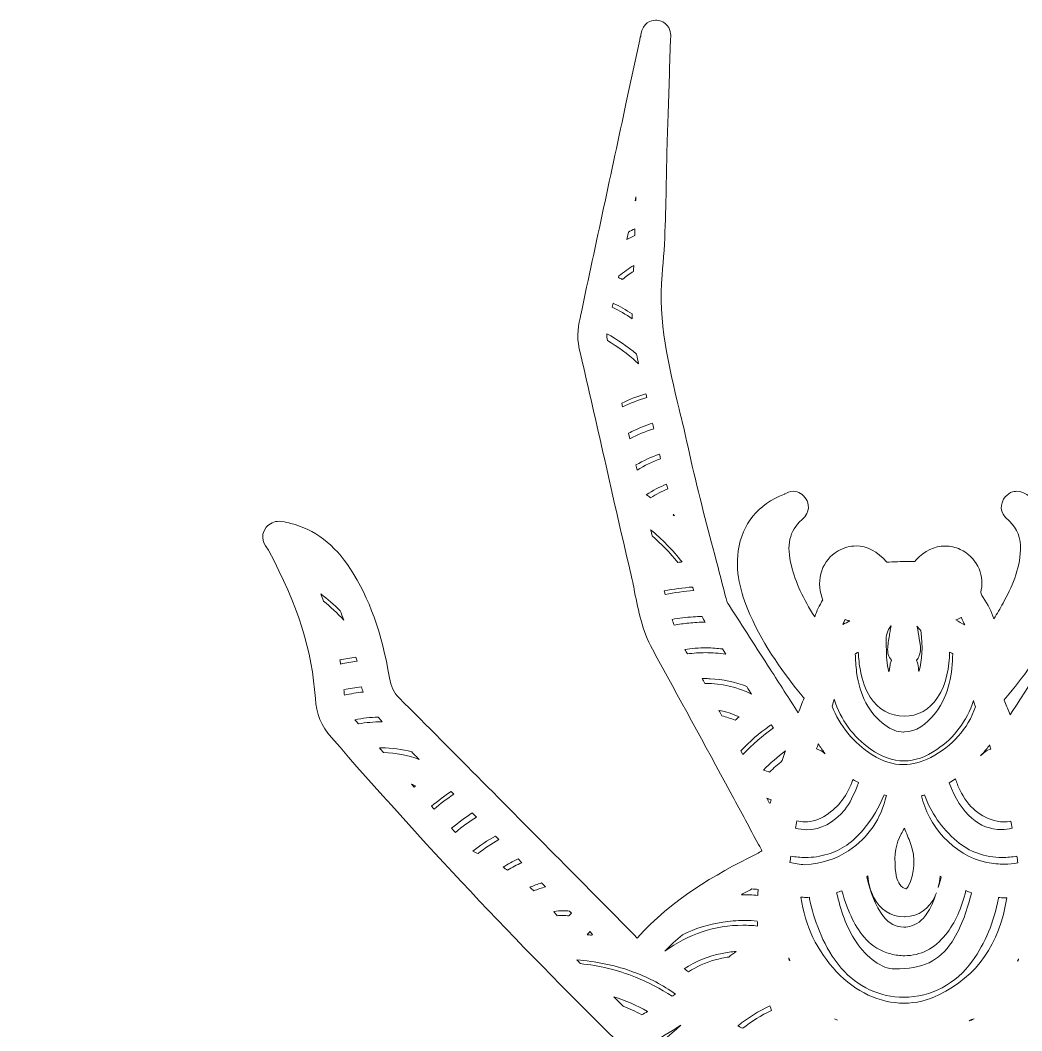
# Model space of a CAD drawing. Extents: x 25 to 1975, y -721 to -279.
# Drawn here: x 813.2 to 1022.4, y -491.5 to -280.5 of the extents above; entities that cross this region are included whole.
import ezdxf

# ---------------------------------------------------------------- set-up
doc = ezdxf.new("R2010")
doc.units = 0
doc.header["$MEASUREMENT"] = 0
doc.layers.add('Layer 1', color=7, linetype='Continuous')

msp = doc.modelspace()

# ---------------------------------------------------------------- linework, layer by layer
at = {"layer": 'Layer 1', "lineweight": 0}
for points, knots in [([(1180.19, -499.8), (1180.19, -499.8), (1180.14, -499.78), (1180.14, -499.78), (1180.09, -499.76), (1180.04, -499.74), (1179.99, -499.72), (1175.73, -497.43), (1171.24, -496.03), (1166.66, -495.58), (1165.27, -495.44), (1163.86, -495.37), (1162.48, -495.37), (1153.14, -495.37), (1144.33, -498.52), (1136.28, -504.73), (1132.46, -507.67), (1128.27, -509.45), (1122.71, -510.51), (1120.55, -510.92), (1118.39, -511.4), (1116.27, -511.88), (1114.79, -512.21), (1113.27, -512.55), (1111.76, -512.87), (1109.78, -513.27), (1107.82, -513.69), (1105.85, -514.1), (1105.85, -514.1), (1105.64, -514.15), (1105.64, -514.15), (1096.78, -516.02), (1087.62, -517.95), (1078.51, -519.11), (1078.39, -519.13), (1078.28, -519.13), (1078.18, -519.13), (1077.85, -519.13), (1077.59, -519.06), (1077.15, -518.68), (1065.14, -508.17), (1054.47, -498.84), (1044.54, -490.17), (1046.52, -491.42), (1048.56, -492.68), (1050.68, -493.94), (1052.03, -494.74), (1053.19, -495.11), (1054.33, -495.11), (1055.9, -495.11), (1057.32, -494.42), (1058.78, -492.93), (1061.4, -490.28), (1064.08, -487.59), (1066.66, -484.99), (1066.66, -484.99), (1066.74, -484.92), (1066.74, -484.92), (1072.24, -479.4), (1077.92, -473.7), (1083.4, -467.94), (1096.36, -454.31), (1107.85, -441.64), (1118.53, -429.21), (1119.56, -428.01), (1120.85, -426.51), (1120.93, -424.15), (1121.29, -413.65), (1124.43, -403.18), (1130.82, -391.21), (1130.85, -391.16), (1130.95, -391), (1131.03, -390.9), (1132.31, -389.12), (1132.37, -387.54), (1131.22, -386.23), (1130.57, -385.49), (1129.64, -385.09), (1128.6, -385.09), (1127.89, -385.09), (1127.25, -385.26), (1126.73, -385.41), (1126.61, -385.44), (1126.49, -385.47), (1126.37, -385.5), (1120.65, -386.87), (1116.26, -390.51), (1112.56, -396.97), (1109.25, -402.73), (1107.01, -409.44), (1105.5, -418.08), (1105.5, -418.08), (1105.42, -418.57), (1105.42, -418.57), (1105.22, -419.77), (1105.09, -420.42), (1104.59, -420.9), (1090.19, -434.88), (1075.57, -449.11), (1061.43, -462.86), (1061.43, -462.86), (1053.02, -471.04), (1053.02, -471.04), (1047.39, -465.09), (1039.59, -459.77), (1028.6, -454.38), (1028.37, -454.26), (1028.05, -454.1), (1027.75, -453.95), (1027.9, -453.67), (1028.06, -453.38), (1028.17, -453.17), (1028.17, -453.17), (1030.49, -448.9), (1030.49, -448.9), (1037.27, -436.42), (1044.27, -423.51), (1051.19, -410.83), (1051.94, -409.45), (1052.49, -407.98), (1052.86, -406.32), (1057.96, -383.87), (1062.13, -365.58), (1065.99, -348.75), (1066.38, -347.05), (1066.4, -345.5), (1066.04, -343.84), (1063.99, -334.39), (1061.94, -324.77), (1059.95, -315.46), (1059.95, -315.46), (1056.9, -301.2), (1056.9, -301.2), (1055.71, -295.61), (1054.47, -289.83), (1053.22, -284.14), (1053.21, -284.08), (1053.2, -284), (1053.19, -283.92), (1053.19, -283.92), (1053.18, -283.87), (1053.18, -283.87), (1052.79, -281.07), (1051.23, -280.48), (1050, -280.48), (1049.85, -280.48), (1049.7, -280.49), (1049.54, -280.51), (1047.6, -280.77), (1046.63, -282.27), (1046.87, -284.63), (1046.87, -284.63), (1046.88, -284.69), (1046.88, -284.69), (1046.89, -284.78), (1046.9, -284.86), (1046.9, -284.93), (1046.93, -286.24), (1047, -287.56), (1047.06, -288.83), (1047.12, -289.84), (1047.17, -290.88), (1047.2, -291.9), (1047.2, -291.9), (1047.45, -299.32), (1047.45, -299.32), (1047.8, -310.04), (1048.17, -321.13), (1048.48, -332.1), (1048.52, -333.49), (1048.62, -334.86), (1048.72, -336.19), (1048.95, -339.35), (1049.18, -342.34), (1048.61, -345.22), (1045.83, -359.33), (1042.29, -374.54), (1037.79, -391.73), (1037.51, -392.83), (1037.27, -393.94), (1037.03, -395.03), (1036.4, -397.97), (1035.8, -400.75), (1034.31, -403.11), (1029.72, -410.37), (1024.96, -417.71), (1020.36, -424.81), (1020.36, -424.81), (1019.92, -425.49), (1019.92, -425.49), (1019.59, -424.59), (1019.23, -423.68), (1018.82, -422.79), (1018.69, -422.48), (1018.69, -422.39), (1018.68, -422.38), (1018.69, -422.37), (1018.72, -422.26), (1019.02, -421.92), (1022.69, -417.74), (1025.92, -413.07), (1028.63, -408.03), (1031.22, -403.2), (1032.57, -399.03), (1032.86, -394.91), (1033.36, -387.87), (1029.88, -382.15), (1023.56, -379.61), (1023.51, -379.58), (1023.45, -379.54), (1023.4, -379.51), (1022.97, -379.26), (1022.26, -378.83), (1021.32, -378.83), (1020.66, -378.83), (1019.44, -379.04), (1018.57, -380.51), (1018.12, -381.26), (1017.34, -383.21), (1019.68, -384.96), (1019.73, -384.99), (1019.78, -385.03), (1019.82, -385.06), (1021.43, -386.68), (1022.15, -388.58), (1022.09, -391.03), (1021.99, -395.18), (1020.19, -398.98), (1018.45, -402.16), (1017.83, -403.28), (1017.21, -404.39), (1016.52, -405.47), (1016.02, -404), (1015.32, -402.47), (1014.27, -401.03), (1013.83, -400.42), (1013.75, -400.1), (1013.88, -399.42), (1014.56, -395.96), (1012.76, -392.49), (1009.52, -390.97), (1008.51, -390.5), (1007.44, -390.26), (1006.35, -390.26), (1004.12, -390.26), (1001.99, -391.26), (1000.36, -393.08), (1000.22, -393.24), (1000.11, -393.38), (1000.01, -393.51), (999.59, -393.5), (999.15, -393.5), (998.68, -393.5), (997.14, -393.5), (995.6, -393.56), (994.12, -393.62), (994.11, -393.61), (994.1, -393.6), (994.09, -393.59), (992.28, -391.4), (990.08, -390.24), (987.73, -390.24), (986.45, -390.24), (985.2, -390.58), (984, -391.27), (980.67, -393.17), (979.32, -397.13), (980.64, -401.12), (980.68, -401.27), (980.74, -401.4), (980.79, -401.52), (980.07, -402.64), (979.54, -403.83), (979.1, -405.02), (976.69, -401.3), (975.13, -397.88), (974.24, -394.4), (973.14, -390.07), (973.8, -387.11), (976.4, -384.78), (978.36, -383.04), (977.81, -381.33), (977.31, -380.46), (976.71, -379.43), (975.75, -378.84), (974.67, -378.84), (973.87, -378.84), (973.26, -379.16), (972.89, -379.36), (972.89, -379.36), (972.8, -379.4), (972.79, -379.41), (967.2, -381.63), (963.96, -385.61), (963.15, -391.24), (962.41, -396.41), (964.05, -401.06), (965.57, -404.53), (968.56, -411.38), (972.96, -417.21), (976.46, -421.53), (976.61, -421.71), (976.76, -421.87), (976.9, -422.01), (976.48, -423.03), (976.08, -424.05), (975.68, -425.09), (973.72, -422.05), (971.76, -419.01), (969.8, -415.97), (966.94, -411.52), (964.08, -407.08), (961.22, -402.64), (960.89, -402.13), (960.64, -401.51), (960.41, -400.57), (959.59, -397.32), (958.73, -394.05), (957.9, -390.88), (956.07, -383.92), (954.18, -376.73), (952.64, -369.59), (952.07, -366.93), (951.42, -364.28), (950.8, -361.72), (948.6, -352.65), (946.32, -343.27), (947.23, -333.67), (947.88, -326.84), (948.01, -319.9), (948.13, -313.19), (948.19, -310.26), (948.24, -307.22), (948.34, -304.25), (948.34, -304.25), (948.44, -301.52), (948.44, -301.52), (948.62, -296.07), (948.81, -290.43), (948.96, -284.88), (948.96, -284.81), (948.97, -284.74), (948.98, -284.66), (948.98, -284.66), (948.99, -284.61), (948.99, -284.61), (949.06, -283.92), (949.2, -282.64), (948.32, -281.58), (947.79, -280.95), (947.01, -280.56), (946.11, -280.5), (946.03, -280.5), (945.95, -280.5), (945.88, -280.5), (944.91, -280.5), (943.23, -280.89), (942.8, -283.56), (942.79, -283.62), (942.77, -283.71), (942.76, -283.78), (942.63, -284.07), (942.58, -284.34), (942.55, -284.55), (942.55, -284.55), (939.75, -297.61), (939.75, -297.61), (936.59, -312.32), (933.44, -327.03), (930.29, -341.74), (930.29, -341.74), (930.26, -341.91), (930.26, -341.91), (929.81, -344.01), (929.3, -346.38), (929.93, -349.07), (931.58, -356.13), (933.21, -363.33), (934.79, -370.3), (934.79, -370.3), (934.81, -370.42), (934.81, -370.42), (936.7, -378.73), (938.64, -387.32), (940.64, -395.76), (940.96, -397.09), (941.23, -398.48), (941.49, -399.82), (942.27, -403.8), (943.07, -407.91), (945.2, -411.78), (950.69, -421.77), (956.15, -431.85), (961.44, -441.59), (961.44, -441.59), (961.85, -442.36), (961.85, -442.36), (963.7, -445.76), (965.54, -449.17), (967.39, -452.58), (967.75, -453.23), (967.95, -453.65), (968.07, -453.92), (967.83, -454.06), (967.45, -454.27), (966.85, -454.57), (958.19, -458.93), (949.21, -464.07), (942.03, -472.1), (940.14, -470.16), (938.22, -468.22), (936.36, -466.34), (936.36, -466.34), (926.91, -456.8), (926.91, -456.8), (915.62, -445.42), (903.96, -433.64), (892.29, -421.94), (891.19, -420.84), (890.61, -419.62), (890.29, -417.76), (888.66, -408.32), (886.07, -401.11), (882.15, -395.09), (878.76, -389.88), (874.67, -386.76), (869.65, -385.55), (869.53, -385.52), (869.41, -385.48), (869.28, -385.45), (869.28, -385.45), (869.23, -385.43), (869.23, -385.43), (868.7, -385.28), (868.03, -385.09), (867.29, -385.09), (866.19, -385.09), (865.21, -385.54), (864.55, -386.35), (862.96, -388.29), (864.39, -390.29), (864.86, -390.94), (864.94, -391.06), (865.06, -391.23), (865.09, -391.29), (871.09, -402.46), (874.17, -412.24), (874.8, -422.07), (875, -425.27), (876.05, -427.8), (878.19, -430.26), (896.96, -451.89), (916.94, -473.12), (937.55, -493.36), (938.82, -494.6), (940.1, -495.2), (941.48, -495.2), (942.48, -495.2), (943.47, -494.9), (944.59, -494.25), (946.81, -492.96), (949, -491.65), (951.15, -490.3), (941.05, -499.09), (930.78, -508.07), (920.72, -517.02), (919.17, -518.39), (917.85, -518.95), (916.14, -518.95), (915.6, -518.95), (915.02, -518.9), (914.36, -518.79), (900.84, -516.53), (887.21, -513.54), (874.03, -510.65), (871.46, -510.08), (868.89, -509.52), (866.32, -508.96), (865.18, -508.71), (864.24, -508.23), (863.19, -507.34), (856.62, -501.81), (849.46, -498.13), (841.9, -496.39), (838.9, -495.7), (835.91, -495.35), (833.01, -495.35), (827.1, -495.35), (821.38, -496.8), (816, -499.65), (815.95, -499.68), (815.87, -499.71), (815.78, -499.74), (813.15, -500.8), (813.19, -502.64), (813.45, -503.65), (813.83, -505.17), (815.07, -506.04), (816.84, -506.04), (816.84, -506.04), (817.25, -506.03), (817.25, -506.03), (817.26, -506.03), (817.32, -506.03), (817.33, -506.03), (817.87, -506.09), (818.4, -506.14), (818.95, -506.19), (820.02, -506.3), (821.12, -506.4), (822.17, -506.56), (836.16, -508.7), (846.43, -513.34), (854.49, -521.16), (855.66, -522.3), (857.05, -522.76), (858.13, -523.03), (880, -528.54), (901.39, -533.93), (922.58, -539.36), (923.35, -539.56), (924.05, -539.66), (924.72, -539.66), (926.53, -539.66), (928.07, -538.95), (929.57, -537.43), (938.29, -528.63), (947.18, -519.75), (955.76, -511.21), (954.45, -513.28), (953.17, -515.49), (951.92, -517.85), (945.34, -530.27), (940.62, -544.49), (937.07, -562.59), (936.83, -563.77), (936.59, -564.95), (936.35, -566.14), (935.16, -571.89), (933.94, -577.82), (934.05, -583.92), (934.38, -601.44), (934.91, -619.14), (935.42, -636.26), (935.42, -636.26), (935.53, -640.06), (935.53, -640.06), (935.54, -640.48), (935.55, -640.91), (935.56, -641.34), (935.67, -645.44), (935.78, -649.68), (937.38, -653.96), (940.79, -663.12), (944.1, -672.47), (947.29, -681.52), (947.29, -681.52), (947.32, -681.58), (947.32, -681.58), (948.79, -685.76), (950.27, -689.93), (951.76, -694.11), (954.63, -702.14), (957.23, -709.33), (959.72, -716.08), (959.74, -716.14), (959.79, -716.35), (959.81, -716.46), (960, -717.27), (960.56, -719.74), (963.13, -719.74), (963.38, -719.74), (963.63, -719.71), (963.88, -719.66), (964.78, -719.47), (966.8, -718.65), (966.16, -715.21), (966.14, -715.08), (966.1, -714.9), (966.1, -714.83), (964.83, -698.88), (963, -685.66), (960.33, -673.22), (958.5, -664.7), (956.43, -655.06), (950.88, -646.7), (950.87, -646.59), (950.87, -646.36), (950.87, -646.24), (950.87, -646.13), (950.87, -646.03), (950.86, -645.92), (950.86, -645.92), (950.81, -642.25), (950.81, -642.25), (950.75, -639.09), (950.7, -635.93), (950.67, -632.77), (950.62, -628.86), (950.59, -624.95), (950.56, -621.05), (950.49, -611.45), (950.42, -601.54), (950.1, -591.74), (950.07, -590.54), (949.97, -589.35), (949.88, -588.17), (949.66, -585.28), (949.45, -582.54), (950.04, -579.96), (952.9, -567.44), (956.59, -556.44), (961.3, -546.36), (961.22, -550.52), (961.54, -554.45), (962.25, -558.26), (965.28, -574.49), (974.16, -587.61), (989.41, -598.37), (990.58, -599.19), (991.53, -599.9), (992.3, -600.48), (994.64, -602.22), (995.93, -603.18), (997.71, -603.18), (999.5, -603.18), (1000.84, -602.19), (1003.27, -600.38), (1003.27, -600.38), (1003.31, -600.35), (1003.31, -600.35), (1004.1, -599.76), (1004.99, -599.1), (1006.09, -598.32), (1021.09, -587.67), (1029.91, -574.79), (1033.06, -558.93), (1033.92, -554.61), (1034.27, -550.14), (1034.11, -545.38), (1038.55, -554.59), (1042.2, -565.19), (1045.45, -578.24), (1045.45, -578.24), (1045.61, -578.86), (1045.61, -578.86), (1045.91, -580.04), (1046.2, -581.16), (1046.16, -582.23), (1046.11, -583.3), (1046.07, -584.38), (1046.02, -585.48), (1045.81, -590.61), (1045.59, -595.91), (1045.52, -601.15), (1045.45, -607.24), (1045.4, -613.43), (1045.36, -619.41), (1045.36, -619.41), (1045.36, -619.76), (1045.36, -619.76), (1045.31, -627.1), (1045.26, -634.69), (1045.14, -642.14), (1045.13, -642.66), (1045.15, -643.17), (1045.17, -643.67), (1045.23, -645.07), (1045.27, -646.28), (1044.67, -647.17), (1042.34, -650.63), (1040.58, -654.58), (1038.95, -659.99), (1033.49, -678.07), (1031.46, -696.45), (1029.85, -713.74), (1029.77, -714.61), (1029.68, -715.62), (1029.67, -716.65), (1029.66, -717.58), (1029.96, -718.39), (1030.54, -718.97), (1031.06, -719.5), (1031.77, -719.8), (1032.53, -719.8), (1032.63, -719.8), (1032.73, -719.79), (1032.84, -719.78), (1033.86, -719.68), (1034.88, -718.98), (1035.37, -718.05), (1035.76, -717.31), (1036.02, -716.56), (1036.25, -715.9), (1039.42, -706.78), (1042.27, -698.77), (1044.97, -691.39), (1047.24, -685.2), (1049.48, -678.88), (1051.66, -672.76), (1051.66, -672.76), (1051.68, -672.7), (1051.68, -672.7), (1054.11, -665.89), (1056.62, -658.84), (1059.16, -651.94), (1059.76, -650.32), (1060.07, -648.74), (1060.11, -647.11), (1060.33, -638.94), (1060.56, -630.77), (1060.8, -622.59), (1060.8, -622.59), (1060.81, -622.05), (1060.81, -622.05), (1061.02, -614.85), (1061.23, -607.64), (1061.42, -600.44), (1061.47, -598.59), (1061.58, -596.69), (1061.68, -594.83), (1061.94, -590.23), (1062.2, -585.47), (1061.68, -580.78), (1059.64, -562.43), (1055.86, -546.33), (1050.12, -531.54), (1047.58, -525), (1044.54, -518.07), (1040.39, -511.48), (1048.61, -519.66), (1056.89, -527.96), (1064.93, -536.02), (1064.93, -536.02), (1066.4, -537.5), (1066.4, -537.5), (1067.5, -538.6), (1068.91, -539.73), (1071.01, -539.73), (1071.55, -539.73), (1072.1, -539.65), (1072.68, -539.5), (1094.3, -533.98), (1115.81, -528.6), (1136.62, -523.39), (1136.62, -523.39), (1136.67, -523.37), (1136.67, -523.37), (1138.97, -522.8), (1140.79, -521.79), (1142.39, -520.22), (1144.83, -517.82), (1147.75, -515.72), (1151.32, -513.78), (1159.52, -509.32), (1168.44, -506.78), (1178.59, -506.03), (1178.59, -506.03), (1178.64, -506.03), (1178.64, -506.03), (1178.64, -506.03), (1178.85, -506.03), (1178.85, -506.03), (1178.94, -506.03), (1179.03, -506.03), (1179.11, -506.03), (1181.3, -506.03), (1182.29, -504.63), (1182.49, -503.31), (1182.65, -502.22), (1182.39, -500.72), (1180.19, -499.8)], [0, 0, 0, 0, 1, 1, 1, 2, 2, 2, 3, 3, 3, 4, 4, 4, 5, 5, 5, 6, 6, 6, 7, 7, 7, 8, 8, 8, 9, 9, 9, 10, 10, 10, 11, 11, 11, 12, 12, 12, 13, 13, 13, 14, 14, 14, 15, 15, 15, 16, 16, 16, 17, 17, 17, 18, 18, 18, 19, 19, 19, 20, 20, 20, 21, 21, 21, 22, 22, 22, 23, 23, 23, 24, 24, 24, 25, 25, 25, 26, 26, 26, 27, 27, 27, 28, 28, 28, 29, 29, 29, 30, 30, 30, 31, 31, 31, 32, 32, 32, 33, 33, 33, 34, 34, 34, 35, 35, 35, 36, 36, 36, 37, 37, 37, 38, 38, 38, 39, 39, 39, 40, 40, 40, 41, 41, 41, 42, 42, 42, 43, 43, 43, 44, 44, 44, 45, 45, 45, 46, 46, 46, 47, 47, 47, 48, 48, 48, 49, 49, 49, 50, 50, 50, 51, 51, 51, 52, 52, 52, 53, 53, 53, 54, 54, 54, 55, 55, 55, 56, 56, 56, 57, 57, 57, 58, 58, 58, 59, 59, 59, 60, 60, 60, 61, 61, 61, 62, 62, 62, 63, 63, 63, 64, 64, 64, 65, 65, 65, 66, 66, 66, 67, 67, 67, 68, 68, 68, 69, 69, 69, 70, 70, 70, 71, 71, 71, 72, 72, 72, 73, 73, 73, 74, 74, 74, 75, 75, 75, 76, 76, 76, 77, 77, 77, 78, 78, 78, 79, 79, 79, 80, 80, 80, 81, 81, 81, 82, 82, 82, 83, 83, 83, 84, 84, 84, 85, 85, 85, 86, 86, 86, 87, 87, 87, 88, 88, 88, 89, 89, 89, 90, 90, 90, 91, 91, 91, 92, 92, 92, 93, 93, 93, 94, 94, 94, 95, 95, 95, 96, 96, 96, 97, 97, 97, 98, 98, 98, 99, 99, 99, 100, 100, 100, 101, 101, 101, 102, 102, 102, 103, 103, 103, 104, 104, 104, 105, 105, 105, 106, 106, 106, 107, 107, 107, 108, 108, 108, 109, 109, 109, 110, 110, 110, 111, 111, 111, 112, 112, 112, 113, 113, 113, 114, 114, 114, 115, 115, 115, 116, 116, 116, 117, 117, 117, 118, 118, 118, 119, 119, 119, 120, 120, 120, 121, 121, 121, 122, 122, 122, 123, 123, 123, 124, 124, 124, 125, 125, 125, 126, 126, 126, 127, 127, 127, 128, 128, 128, 129, 129, 129, 130, 130, 130, 131, 131, 131, 132, 132, 132, 133, 133, 133, 134, 134, 134, 135, 135, 135, 136, 136, 136, 137, 137, 137, 138, 138, 138, 139, 139, 139, 140, 140, 140, 141, 141, 141, 142, 142, 142, 143, 143, 143, 144, 144, 144, 145, 145, 145, 146, 146, 146, 147, 147, 147, 148, 148, 148, 149, 149, 149, 150, 150, 150, 151, 151, 151, 152, 152, 152, 153, 153, 153, 154, 154, 154, 155, 155, 155, 156, 156, 156, 157, 157, 157, 158, 158, 158, 159, 159, 159, 160, 160, 160, 161, 161, 161, 162, 162, 162, 163, 163, 163, 164, 164, 164, 165, 165, 165, 166, 166, 166, 167, 167, 167, 168, 168, 168, 169, 169, 169, 170, 170, 170, 171, 171, 171, 172, 172, 172, 173, 173, 173, 174, 174, 174, 175, 175, 175, 176, 176, 176, 177, 177, 177, 178, 178, 178, 179, 179, 179, 180, 180, 180, 181, 181, 181, 182, 182, 182, 183, 183, 183, 184, 184, 184, 185, 185, 185, 186, 186, 186, 187, 187, 187, 188, 188, 188, 189, 189, 189, 190, 190, 190, 191, 191, 191, 192, 192, 192, 193, 193, 193, 194, 194, 194, 195, 195, 195, 196, 196, 196, 197, 197, 197, 198, 198, 198, 199, 199, 199, 200, 200, 200, 201, 201, 201, 202, 202, 202, 203, 203, 203, 204, 204, 204, 205, 205, 205, 206, 206, 206, 207, 207, 207, 208, 208, 208, 209, 209, 209, 210, 210, 210, 211, 211, 211, 212, 212, 212, 213, 213, 213, 214, 214, 214, 215, 215, 215, 216, 216, 216, 217, 217, 217, 218, 218, 218, 219, 219, 219, 220, 220, 220, 221, 221, 221, 222, 222, 222, 223, 223, 223, 224, 224, 224, 225, 225, 225, 226, 226, 226, 227, 227, 227, 228, 228, 228, 229, 229, 229, 230, 230, 230, 231, 231, 231, 232, 232, 232, 233, 233, 233, 234, 234, 234, 235, 235, 235, 236, 236, 236, 237, 237, 237, 238, 238, 238, 239, 239, 239, 240, 240, 240, 241, 241, 241, 242, 242, 242, 243, 243, 243, 244, 244, 244, 245, 245, 245, 246, 246, 246, 247, 247, 247, 248, 248, 248, 249, 249, 249, 250, 250, 250, 251, 251, 251, 252, 252, 252, 253, 253, 253, 254, 254, 254, 255, 255, 255, 256, 256, 256, 257, 257, 257, 257]), ([(941.76, -317.39), (941.76, -317.39), (941.74, -318.1), (941.74, -318.1), (941.69, -318.12), (941.65, -318.14), (941.6, -318.16), (941.6, -318.16), (941.76, -317.39), (941.76, -317.39)], [0, 0, 0, 0, 1, 1, 1, 2, 2, 2, 3, 3, 3, 3]), ([(940.18, -324.7), (940.63, -324.47), (941.09, -324.25), (941.55, -324.03), (941.55, -324.03), (941.5, -325.42), (941.5, -325.42), (940.94, -325.69), (940.39, -325.98), (939.84, -326.29), (939.84, -326.29), (940.18, -324.7), (940.18, -324.7)], [0, 0, 0, 0, 1, 1, 1, 2, 2, 2, 3, 3, 3, 4, 4, 4, 4]), ([(938.22, -333.86), (939.21, -333.06), (940.24, -332.33), (941.3, -331.67), (941.29, -332.08), (941.28, -332.5), (941.26, -332.91), (940.47, -333.43), (939.68, -334), (938.92, -334.6), (938.66, -334.47), (938.4, -334.35), (938.14, -334.23), (938.14, -334.23), (938.22, -333.86), (938.22, -333.86)], [0, 0, 0, 0, 1, 1, 1, 2, 2, 2, 3, 3, 3, 4, 4, 4, 5, 5, 5, 5]), ([(937.01, -339.56), (938.38, -340.23), (939.72, -340.98), (941.01, -341.81), (941, -342.14), (941, -342.48), (941, -342.81), (939.65, -341.91), (938.25, -341.09), (936.83, -340.38), (936.83, -340.38), (937.01, -339.56), (937.01, -339.56)], [0, 0, 0, 0, 1, 1, 1, 2, 2, 2, 3, 3, 3, 4, 4, 4, 4]), ([(935.69, -345.94), (937.89, -347.14), (939.96, -348.57), (941.88, -350.21), (942.02, -350.9), (942.17, -351.58), (942.32, -352.25), (942.19, -352.11), (942.05, -351.97), (941.91, -351.84), (940.03, -350.13), (937.98, -348.63), (935.79, -347.38), (935.68, -346.89), (935.66, -346.41), (935.69, -345.94)], [0, 0, 0, 0, 1, 1, 1, 2, 2, 2, 3, 3, 3, 4, 4, 4, 5, 5, 5, 5]), ([(938.8, -360.4), (940.43, -359.65), (942.12, -359), (943.85, -358.48), (943.91, -358.75), (943.97, -359.01), (944.03, -359.26), (942.31, -359.79), (940.62, -360.44), (938.99, -361.21), (938.99, -361.21), (938.8, -360.4), (938.8, -360.4)], [0, 0, 0, 0, 1, 1, 1, 2, 2, 2, 3, 3, 3, 4, 4, 4, 4]), ([(940.51, -367.87), (940.51, -367.87), (940.24, -366.69), (940.24, -366.69), (940.67, -366.47), (941.1, -366.26), (941.53, -366.06), (942.75, -365.5), (943.97, -365.02), (945.21, -364.62), (945.3, -365), (945.38, -365.38), (945.47, -365.77), (943.77, -366.33), (942.1, -367.03), (940.51, -367.87)], [0, 0, 0, 0, 1, 1, 1, 2, 2, 2, 3, 3, 3, 4, 4, 4, 5, 5, 5, 5]), ([(941.75, -373.34), (943.34, -372.41), (944.99, -371.66), (946.68, -371.08), (946.76, -371.41), (946.84, -371.73), (946.91, -372.05), (945.22, -372.66), (943.57, -373.45), (941.99, -374.4), (941.99, -374.4), (941.75, -373.34), (941.75, -373.34)], [0, 0, 0, 0, 1, 1, 1, 2, 2, 2, 3, 3, 3, 4, 4, 4, 4]), ([(948.17, -377.36), (948.25, -377.69), (948.33, -378.02), (948.41, -378.35), (947.17, -378.84), (945.97, -379.45), (944.84, -380.17), (944.55, -379.96), (944.24, -379.76), (943.92, -379.56), (945.28, -378.66), (946.7, -377.93), (948.17, -377.36)], [0, 0, 0, 0, 1, 1, 1, 2, 2, 2, 3, 3, 3, 4, 4, 4, 4]), ([(949.71, -383.67), (949.74, -383.77), (949.77, -383.87), (949.79, -383.97), (949.71, -383.9), (949.62, -383.82), (949.54, -383.75), (949.6, -383.72), (949.66, -383.69), (949.71, -383.67)], [0, 0, 0, 0, 1, 1, 1, 2, 2, 2, 3, 3, 3, 3]), ([(945.14, -388.16), (945.04, -387.73), (944.94, -387.29), (944.84, -386.85), (947.19, -388.81), (949.39, -391.06), (951.4, -393.58), (951.11, -393.62), (950.81, -393.65), (950.53, -393.69), (948.88, -391.67), (947.07, -389.81), (945.14, -388.16)], [0, 0, 0, 0, 1, 1, 1, 2, 2, 2, 3, 3, 3, 4, 4, 4, 4]), ([(876.5, -401.76), (876.32, -401.26), (876.13, -400.76), (875.93, -400.26), (877.33, -401.33), (878.68, -402.5), (879.96, -403.76), (880.23, -404.38), (880.49, -405.03), (880.76, -405.72), (879.39, -404.28), (877.97, -402.96), (876.5, -401.76)], [0, 0, 0, 0, 1, 1, 1, 2, 2, 2, 3, 3, 3, 4, 4, 4, 4]), ([(947.68, -399.62), (949.59, -399.23), (951.58, -398.97), (953.63, -398.82), (953.7, -399.07), (953.76, -399.32), (953.83, -399.56), (951.85, -399.69), (949.85, -399.96), (947.86, -400.38), (947.8, -400.13), (947.74, -399.88), (947.68, -399.62)], [0, 0, 0, 0, 1, 1, 1, 2, 2, 2, 3, 3, 3, 4, 4, 4, 4]), ([(949.3, -405.58), (950.74, -405.32), (952.22, -405.14), (953.71, -405.05), (954.33, -405.01), (954.97, -404.98), (955.6, -404.97), (955.8, -405.38), (956.01, -405.77), (956.24, -406.16), (955.1, -406.16), (953.93, -406.22), (952.79, -406.34), (951.76, -406.44), (950.73, -406.59), (949.72, -406.78), (949.58, -406.39), (949.44, -405.99), (949.3, -405.58)], [0, 0, 0, 0, 1, 1, 1, 2, 2, 2, 3, 3, 3, 4, 4, 4, 5, 5, 5, 6, 6, 6, 6]), ([(985.36, -405.83), (985.4, -405.75), (985.44, -405.67), (985.47, -405.61), (985.78, -405.73), (986.1, -405.83), (986.42, -405.9), (985.96, -406.16), (985.49, -406.41), (984.99, -406.65), (985.11, -406.37), (985.23, -406.1), (985.36, -405.83)], [0, 0, 0, 0, 1, 1, 1, 2, 2, 2, 3, 3, 3, 4, 4, 4, 4]), ([(995.03, -406.94), (995.05, -406.97), (995.06, -406.99), (995.08, -407.01), (995, -407.21), (994.95, -407.42), (994.91, -407.64), (994.86, -407.95), (994.81, -408.27), (994.75, -408.59), (994.6, -409.51), (994.44, -410.48), (994.35, -411.47), (994.25, -412.47), (994.53, -413.41), (995.12, -414.12), (995.02, -414.35), (994.94, -414.6), (994.9, -414.87), (994.85, -415.2), (994.79, -415.53), (994.74, -415.86), (994.74, -415.86), (994.66, -416.33), (994.62, -416.54), (994.38, -415.68), (994.25, -414.81), (994.17, -414.01), (994.09, -413.3), (994.08, -412.55), (994.07, -411.76), (994.06, -411.26), (994.05, -410.76), (994.03, -410.26), (993.97, -408.92), (994.27, -407.9), (995.03, -406.94)], [0, 0, 0, 0, 1, 1, 1, 2, 2, 2, 3, 3, 3, 4, 4, 4, 5, 5, 5, 6, 6, 6, 7, 7, 7, 8, 8, 8, 9, 9, 9, 10, 10, 10, 11, 11, 11, 12, 12, 12, 12]), ([(1001.18, -411.27), (1001.18, -411.27), (1001.03, -410.3), (1001.03, -410.3), (1000.89, -409.41), (1000.76, -408.54), (1000.62, -407.67), (1000.58, -407.44), (1000.52, -407.21), (1000.43, -406.99), (1000.71, -407.32), (1001, -407.63), (1001.29, -407.93), (1001.69, -411.37), (1001.57, -414.06), (1000.87, -416.49), (1000.79, -415.94), (1000.71, -415.39), (1000.62, -414.85), (1000.58, -414.58), (1000.5, -414.33), (1000.39, -414.09), (1000.82, -413.57), (1001.18, -412.8), (1001.2, -411.67), (1001.21, -411.53), (1001.2, -411.4), (1001.18, -411.27)], [0, 0, 0, 0, 1, 1, 1, 2, 2, 2, 3, 3, 3, 4, 4, 4, 5, 5, 5, 6, 6, 6, 7, 7, 7, 8, 8, 8, 9, 9, 9, 9]), ([(1009.71, -405.17), (1009.72, -405.2), (1009.73, -405.22), (1009.74, -405.25), (1010, -405.74), (1010.23, -406.23), (1010.44, -406.73), (1009.81, -406.42), (1009.2, -406.07), (1008.61, -405.68), (1008.99, -405.54), (1009.35, -405.37), (1009.71, -405.17)], [0, 0, 0, 0, 1, 1, 1, 2, 2, 2, 3, 3, 3, 4, 4, 4, 4]), ([(879.92, -414.04), (881.03, -413.8), (882.15, -413.61), (883.28, -413.47), (883.37, -413.76), (883.45, -414.04), (883.51, -414.3), (882.36, -414.45), (881.21, -414.65), (880.07, -414.89), (880.02, -414.6), (879.97, -414.32), (879.92, -414.04)], [0, 0, 0, 0, 1, 1, 1, 2, 2, 2, 3, 3, 3, 4, 4, 4, 4]), ([(951.98, -411.85), (953.37, -411.64), (954.88, -411.53), (956.61, -411.51), (957.7, -411.54), (958.78, -411.62), (959.84, -411.75), (959.84, -411.75), (960.55, -412.86), (960.55, -412.86), (959.13, -412.63), (957.7, -412.52), (956.26, -412.52), (955.01, -412.52), (953.75, -412.61), (952.51, -412.78), (952.33, -412.47), (952.15, -412.16), (951.98, -411.85)], [0, 0, 0, 0, 1, 1, 1, 2, 2, 2, 3, 3, 3, 4, 4, 4, 5, 5, 5, 6, 6, 6, 6]), ([(988.21, -412.42), (988.27, -413.74), (988.41, -415.02), (988.65, -416.29), (989.04, -418.45), (989.71, -420.25), (990.68, -421.79), (992.28, -424.3), (994.94, -425.8), (997.78, -425.8), (1000.61, -425.8), (1003.15, -424.38), (1004.76, -421.91), (1006.74, -418.85), (1007.17, -415.46), (1007.29, -412.4), (1007.5, -412.51), (1007.71, -412.63), (1007.93, -412.74), (1007.85, -416.72), (1007.29, -421.2), (1004.37, -425.01), (1002.27, -427.75), (1000.33, -428.97), (997.88, -429.08), (997.79, -429.09), (997.71, -429.09), (997.63, -429.09), (996.35, -429.09), (995.09, -428.61), (993.77, -427.62), (990.45, -425.13), (988.52, -421.53), (987.86, -416.59), (987.69, -415.32), (987.6, -414.03), (987.58, -412.74), (987.79, -412.64), (988, -412.54), (988.21, -412.42)], [0, 0, 0, 0, 1, 1, 1, 2, 2, 2, 3, 3, 3, 4, 4, 4, 5, 5, 5, 6, 6, 6, 7, 7, 7, 8, 8, 8, 9, 9, 9, 10, 10, 10, 11, 11, 11, 12, 12, 12, 13, 13, 13, 13]), ([(880.77, -420.25), (881.97, -419.99), (883.19, -419.79), (884.42, -419.65), (884.53, -420.02), (884.66, -420.38), (884.8, -420.74), (883.47, -420.88), (882.15, -421.1), (880.86, -421.39), (880.83, -421.02), (880.8, -420.64), (880.77, -420.25)], [0, 0, 0, 0, 1, 1, 1, 2, 2, 2, 3, 3, 3, 4, 4, 4, 4]), ([(956.15, -418.93), (955.97, -418.59), (955.79, -418.26), (955.62, -417.95), (955.82, -417.94), (956.03, -417.94), (956.23, -417.94), (956.57, -417.94), (956.91, -417.95), (957.25, -417.96), (959.94, -418.07), (962.51, -418.63), (964.9, -419.61), (965.23, -420.13), (965.57, -420.65), (965.91, -421.17), (962.9, -419.68), (959.67, -418.93), (956.26, -418.93), (956.23, -418.93), (956.19, -418.93), (956.15, -418.93)], [0, 0, 0, 0, 1, 1, 1, 2, 2, 2, 3, 3, 3, 4, 4, 4, 5, 5, 5, 6, 6, 6, 7, 7, 7, 7]), ([(983.16, -422.24), (984.57, -426.58), (987.1, -430.07), (990.71, -432.62), (993.07, -434.29), (995.37, -435.11), (997.75, -435.11), (1000.05, -435.11), (1002.29, -434.34), (1004.59, -432.77), (1008.3, -430.23), (1010.85, -426.85), (1012.29, -422.52), (1012.39, -422.96), (1012.53, -423.4), (1012.68, -423.84), (1011.08, -428.4), (1007.85, -432.04), (1003.33, -434.38), (1001.35, -435.4), (999.48, -435.9), (997.62, -435.9), (995.46, -435.9), (993.33, -435.22), (991.11, -433.83), (987.21, -431.37), (984.25, -427.77), (982.76, -423.66), (982.92, -423.18), (983.06, -422.7), (983.16, -422.24)], [0, 0, 0, 0, 1, 1, 1, 2, 2, 2, 3, 3, 3, 4, 4, 4, 5, 5, 5, 6, 6, 6, 7, 7, 7, 8, 8, 8, 9, 9, 9, 10, 10, 10, 10]), ([(883.06, -426.52), (884.67, -426.2), (886.3, -426.02), (887.93, -425.98), (888.19, -426.31), (888.47, -426.63), (888.76, -426.97), (888.71, -426.97), (888.67, -426.97), (888.62, -426.97), (887.01, -426.97), (885.4, -427.11), (883.81, -427.39), (883.56, -427.1), (883.31, -426.81), (883.06, -426.52)], [0, 0, 0, 0, 1, 1, 1, 2, 2, 2, 3, 3, 3, 4, 4, 4, 5, 5, 5, 5]), ([(962.48, -426.65), (961.57, -426.25), (960.64, -425.94), (959.71, -425.72), (959.51, -425.35), (959.31, -424.97), (959.11, -424.59), (960.58, -424.85), (961.97, -425.29), (963.3, -425.91), (963.03, -426.14), (962.76, -426.39), (962.48, -426.65)], [0, 0, 0, 0, 1, 1, 1, 2, 2, 2, 3, 3, 3, 4, 4, 4, 4]), ([(964.11, -433.79), (964.11, -433.79), (963.68, -433), (963.68, -433), (965.51, -431.08), (967.52, -429.33), (969.66, -427.82), (969.78, -427.73), (969.91, -427.64), (970.03, -427.56), (970.18, -427.78), (970.32, -428), (970.47, -428.22), (968.25, -429.82), (966.12, -431.69), (964.11, -433.79)], [0, 0, 0, 0, 1, 1, 1, 2, 2, 2, 3, 3, 3, 4, 4, 4, 5, 5, 5, 5]), ([(889.05, -433.38), (888.76, -433.06), (888.47, -432.73), (888.19, -432.41), (888.34, -432.41), (888.49, -432.4), (888.64, -432.4), (890.79, -432.4), (892.9, -432.69), (894.93, -433.25), (895.45, -433.78), (895.97, -434.3), (896.49, -434.82), (894.13, -433.91), (891.64, -433.43), (889.05, -433.38)], [0, 0, 0, 0, 1, 1, 1, 2, 2, 2, 3, 3, 3, 4, 4, 4, 5, 5, 5, 5]), ([(979.85, -431.58), (980.29, -432.27), (980.77, -432.95), (981.31, -433.62), (980.78, -433.17), (980.17, -432.83), (979.49, -432.62), (979.61, -432.28), (979.73, -431.93), (979.85, -431.58)], [0, 0, 0, 0, 1, 1, 1, 2, 2, 2, 3, 3, 3, 3]), ([(1014.12, -433.62), (1014.71, -433.05), (1015.2, -432.43), (1015.61, -431.79), (1015.71, -432.07), (1015.81, -432.36), (1015.9, -432.64), (1015.08, -432.93), (1014.33, -433.43), (1013.73, -434.07), (1013.83, -433.92), (1013.96, -433.78), (1014.12, -433.62)], [0, 0, 0, 0, 1, 1, 1, 2, 2, 2, 3, 3, 3, 4, 4, 4, 4]), ([(972.88, -433.39), (972.71, -433.92), (972.53, -434.47), (972.34, -435.07), (971.42, -435.82), (970.53, -436.62), (969.69, -437.45), (969.25, -437.31), (968.82, -437.18), (968.39, -437.07), (969.81, -435.59), (971.35, -434.24), (972.98, -433.04), (972.96, -433.15), (972.92, -433.27), (972.88, -433.39)], [0, 0, 0, 0, 1, 1, 1, 2, 2, 2, 3, 3, 3, 4, 4, 4, 5, 5, 5, 5]), ([(1017.22, -447.71), (1017.67, -447.81), (1018.13, -447.86), (1018.57, -447.86), (1019.08, -447.86), (1019.57, -447.79), (1020.06, -447.67), (1020.16, -448.17), (1020.27, -448.68), (1020.37, -449.19), (1019.62, -449.36), (1018.86, -449.45), (1018.12, -449.45), (1015.79, -449.45), (1013.65, -448.64), (1011.92, -447.1), (1009.94, -445.36), (1008.42, -442.99), (1007.17, -439.7), (1007.64, -439.41), (1008.08, -439.12), (1008.5, -438.85), (1008.75, -439.62), (1009.03, -440.4), (1009.4, -441.17), (1011.12, -444.75), (1013.75, -446.95), (1017.22, -447.71)], [0, 0, 0, 0, 1, 1, 1, 2, 2, 2, 3, 3, 3, 4, 4, 4, 5, 5, 5, 6, 6, 6, 7, 7, 7, 8, 8, 8, 9, 9, 9, 9]), ([(895.46, -440.59), (895.27, -440.39), (895.09, -440.19), (894.91, -439.99), (895.19, -440.1), (895.47, -440.22), (895.74, -440.35), (895.64, -440.43), (895.55, -440.51), (895.46, -440.59)], [0, 0, 0, 0, 1, 1, 1, 2, 2, 2, 3, 3, 3, 3]), ([(975.38, -447.63), (975.92, -447.77), (976.49, -447.84), (977.06, -447.84), (978.56, -447.84), (980.09, -447.36), (981.48, -446.44), (984.13, -444.71), (985.98, -442.27), (987.1, -439.01), (987.48, -439.24), (987.85, -439.45), (988.22, -439.66), (988.23, -439.67), (988.25, -439.68), (988.27, -439.69), (988.16, -439.94), (987.94, -440.48), (987.94, -440.48), (987.2, -442.28), (986.51, -443.97), (985.37, -445.31), (983.01, -448.08), (980.35, -449.48), (977.46, -449.48), (976.68, -449.48), (975.88, -449.38), (975.07, -449.17), (975.17, -448.66), (975.27, -448.15), (975.38, -447.63)], [0, 0, 0, 0, 1, 1, 1, 2, 2, 2, 3, 3, 3, 4, 4, 4, 5, 5, 5, 6, 6, 6, 7, 7, 7, 8, 8, 8, 9, 9, 9, 10, 10, 10, 10]), ([(899.08, -444.6), (900.37, -443.49), (901.73, -442.46), (903.16, -441.5), (903.16, -441.5), (903.72, -442.07), (903.72, -442.07), (902.28, -443.02), (900.91, -444.06), (899.61, -445.18), (899.43, -444.99), (899.26, -444.79), (899.08, -444.6)], [0, 0, 0, 0, 1, 1, 1, 2, 2, 2, 3, 3, 3, 4, 4, 4, 4]), ([(970.02, -443.24), (970.02, -443.24), (969.83, -443.96), (969.83, -443.96), (969.76, -443.93), (969.68, -443.91), (969.61, -443.88), (969.61, -443.88), (969.08, -442.92), (969.08, -442.92), (969.4, -443.03), (969.71, -443.13), (970.02, -443.24)], [0, 0, 0, 0, 1, 1, 1, 2, 2, 2, 3, 3, 3, 4, 4, 4, 4]), ([(974.11, -454.98), (975.11, -455.19), (976.13, -455.29), (977.17, -455.29), (978.72, -455.29), (980.29, -455.06), (981.83, -454.59), (984.68, -453.73), (987.09, -452.07), (989.21, -449.5), (991.21, -447.09), (992.65, -444.69), (993.59, -442.22), (993.75, -442.25), (993.91, -442.28), (994.07, -442.31), (992.96, -447.27), (990.37, -451.06), (986.19, -453.87), (983.64, -455.57), (980.74, -456.51), (977.05, -456.8), (975.97, -456.71), (974.93, -456.56), (973.93, -456.33), (973.99, -455.88), (974.05, -455.43), (974.11, -454.98)], [0, 0, 0, 0, 1, 1, 1, 2, 2, 2, 3, 3, 3, 4, 4, 4, 5, 5, 5, 6, 6, 6, 7, 7, 7, 8, 8, 8, 9, 9, 9, 9]), ([(1021.52, -456.43), (1020.62, -456.6), (1019.69, -456.68), (1018.75, -456.68), (1017.57, -456.68), (1016.33, -456.55), (1015.07, -456.3), (1007.91, -454.87), (1002.7, -448.32), (1001.41, -442.39), (1001.63, -442.35), (1001.84, -442.29), (1002.05, -442.23), (1003.37, -445.96), (1005.58, -449.13), (1008.79, -451.9), (1011.34, -454.09), (1014.7, -455.29), (1018.25, -455.29), (1019.29, -455.29), (1020.32, -455.19), (1021.33, -454.99), (1021.4, -455.47), (1021.46, -455.95), (1021.52, -456.43)], [0, 0, 0, 0, 1, 1, 1, 2, 2, 2, 3, 3, 3, 4, 4, 4, 5, 5, 5, 6, 6, 6, 7, 7, 7, 8, 8, 8, 8]), ([(903.27, -449.18), (904.66, -447.99), (906.11, -446.91), (907.59, -445.97), (907.59, -445.97), (908.46, -446.85), (908.46, -446.85), (906.95, -447.79), (905.48, -448.86), (904.08, -450.06), (903.81, -449.77), (903.54, -449.48), (903.27, -449.18)], [0, 0, 0, 0, 1, 1, 1, 2, 2, 2, 3, 3, 3, 4, 4, 4, 4]), ([(997.19, -450.38), (997.42, -449.97), (997.64, -449.56), (997.83, -449.15), (998.29, -450.24), (998.73, -451.28), (999.11, -452.35), (1000.24, -455.44), (1000.06, -458.55), (998.61, -461.33), (998.42, -461.68), (998.28, -461.81), (998.23, -461.85), (998.16, -461.85), (997.94, -461.8), (997.54, -461.53), (996.55, -460.85), (996.12, -459.8), (995.94, -457.65), (995.69, -454.55), (996.07, -452.3), (997.19, -450.38)], [0, 0, 0, 0, 1, 1, 1, 2, 2, 2, 3, 3, 3, 4, 4, 4, 5, 5, 5, 6, 6, 6, 7, 7, 7, 7]), ([(908.78, -454.48), (908.45, -454.32), (908.1, -454.16), (907.73, -454), (909.16, -452.79), (910.73, -451.73), (912.41, -450.83), (912.41, -450.83), (913.13, -451.56), (913.13, -451.56), (911.62, -452.38), (910.16, -453.36), (908.78, -454.48)], [0, 0, 0, 0, 1, 1, 1, 2, 2, 2, 3, 3, 3, 4, 4, 4, 4]), ([(914.93, -457.94), (914.62, -457.72), (914.31, -457.52), (914.01, -457.32), (915.02, -456.67), (916.07, -456.09), (917.14, -455.6), (917.14, -455.6), (917.91, -456.39), (917.91, -456.39), (916.89, -456.83), (915.89, -457.35), (914.93, -457.94)], [0, 0, 0, 0, 1, 1, 1, 2, 2, 2, 3, 3, 3, 4, 4, 4, 4]), ([(997.77, -467.65), (997.85, -467.65), (997.93, -467.65), (998.01, -467.64), (1000.81, -467.56), (1003.03, -466.01), (1004.26, -463.27), (1004.35, -463.06), (1004.43, -462.85), (1004.51, -462.65), (1004.1, -463.88), (1003.66, -465.06), (1003.06, -466.13), (1002.01, -468.01), (1000.83, -469.1), (999.35, -469.57), (998.81, -469.74), (998.25, -469.83), (997.71, -469.83), (996.07, -469.83), (994.57, -469.04), (993.47, -467.61), (991.71, -465.32), (990.78, -462.63), (989.98, -459.32), (990.05, -459.27), (990.12, -459.21), (990.19, -459.15), (990.37, -460.81), (990.76, -462.23), (991.4, -463.54), (992.69, -466.19), (994.96, -467.65), (997.77, -467.65)], [0, 0, 0, 0, 1, 1, 1, 2, 2, 2, 3, 3, 3, 4, 4, 4, 5, 5, 5, 6, 6, 6, 7, 7, 7, 8, 8, 8, 9, 9, 9, 10, 10, 10, 11, 11, 11, 11]), ([(1004.87, -461.55), (1005.09, -460.75), (1005.23, -459.96), (1005.31, -459.2), (1005.4, -459.28), (1005.48, -459.35), (1005.54, -459.41), (1005.46, -459.75), (1005.27, -460.32), (1005.15, -460.7), (1005.15, -460.7), (1004.87, -461.55), (1004.87, -461.55)], [0, 0, 0, 0, 1, 1, 1, 2, 2, 2, 3, 3, 3, 4, 4, 4, 4]), ([(920.43, -462.26), (920.15, -462), (919.87, -461.75), (919.59, -461.51), (920.39, -461.14), (921.22, -460.83), (922.07, -460.6), (922.07, -460.6), (922.89, -461.43), (922.89, -461.43), (922.07, -461.63), (921.24, -461.91), (920.43, -462.26)], [0, 0, 0, 0, 1, 1, 1, 2, 2, 2, 3, 3, 3, 4, 4, 4, 4]), ([(965.96, -461.86), (966.4, -461.88), (966.85, -461.92), (967.29, -461.96), (967.26, -462.37), (967.24, -462.78), (967.21, -463.19), (966.12, -463.1), (965.04, -463.05), (963.99, -463.05), (963.92, -463.05), (963.85, -463.05), (963.79, -463.05), (964.49, -462.66), (965.21, -462.26), (965.96, -461.86)], [0, 0, 0, 0, 1, 1, 1, 2, 2, 2, 3, 3, 3, 4, 4, 4, 5, 5, 5, 5]), ([(984.65, -478.37), (988.06, -482.3), (992.7, -484.47), (997.72, -484.47), (1003.39, -484.47), (1008.61, -481.7), (1012.06, -476.88), (1014.72, -473.14), (1016.5, -468.87), (1017.48, -463.81), (1017.49, -463.77), (1017.5, -463.71), (1017.53, -463.64), (1017.89, -463.67), (1018.28, -463.69), (1018.69, -463.69), (1018.87, -463.69), (1019.05, -463.68), (1019.22, -463.68), (1017.73, -473.38), (1013.07, -480.04), (1005.02, -483.99), (1002.72, -485.13), (1000.27, -485.7), (997.75, -485.7), (992.66, -485.7), (987.67, -483.37), (983.68, -479.14), (979.59, -474.79), (977.09, -469.56), (976.23, -463.59), (976.23, -463.59), (976.71, -463.59), (976.71, -463.59), (976.9, -463.62), (977.1, -463.63), (977.32, -463.63), (977.55, -463.63), (977.78, -463.61), (977.99, -463.59), (977.99, -463.61), (977.99, -463.63), (977.99, -463.64), (978.04, -464.01), (978.1, -464.44), (978.21, -464.87), (979.26, -468.9), (980.95, -474.08), (984.65, -478.37)], [0, 0, 0, 0, 1, 1, 1, 2, 2, 2, 3, 3, 3, 4, 4, 4, 5, 5, 5, 6, 6, 6, 7, 7, 7, 8, 8, 8, 9, 9, 9, 10, 10, 10, 11, 11, 11, 12, 12, 12, 13, 13, 13, 14, 14, 14, 15, 15, 15, 16, 16, 16, 16]), ([(994.98, -475.42), (995.97, -475.67), (996.95, -475.79), (997.9, -475.79), (1001.23, -475.79), (1004.1, -474.32), (1006.44, -471.41), (1008.44, -468.92), (1009.82, -465.9), (1010.67, -462.19), (1011.03, -462.36), (1011.42, -462.51), (1011.84, -462.64), (1011.05, -465.95), (1009.92, -469.63), (1007.79, -472.86), (1005.08, -476.96), (1001.7, -478.56), (995.74, -478.56), (993.22, -478.56), (990.01, -476.28), (987.74, -472.88), (985.66, -469.79), (984.53, -466.17), (983.67, -462.65), (984.06, -462.52), (984.43, -462.38), (984.8, -462.23), (985.42, -464.54), (986.13, -466.46), (987.02, -468.2), (988.43, -470.99), (990.62, -474.33), (994.98, -475.42)], [0, 0, 0, 0, 1, 1, 1, 2, 2, 2, 3, 3, 3, 4, 4, 4, 5, 5, 5, 6, 6, 6, 7, 7, 7, 8, 8, 8, 9, 9, 9, 10, 10, 10, 11, 11, 11, 11]), ([(927.79, -467.48), (927.36, -467.42), (926.94, -467.39), (926.51, -467.39), (926.12, -467.39), (925.72, -467.41), (925.33, -467.46), (925.09, -467.17), (924.85, -466.88), (924.6, -466.58), (925.25, -466.45), (925.9, -466.39), (926.55, -466.39), (926.99, -466.39), (927.44, -466.42), (927.88, -466.48), (927.88, -466.48), (928.28, -466.89), (928.28, -466.89), (928.12, -467.08), (927.95, -467.28), (927.79, -467.48)], [0, 0, 0, 0, 1, 1, 1, 2, 2, 2, 3, 3, 3, 4, 4, 4, 5, 5, 5, 6, 6, 6, 7, 7, 7, 7]), ([(947.78, -474.85), (948.93, -473.68), (950.16, -472.54), (951.5, -471.41), (954.1, -470.13), (956.93, -469.24), (959.92, -468.77), (961.32, -468.55), (962.79, -468.43), (964.28, -468.43), (964.28, -468.43), (964.52, -468.43), (964.52, -468.43), (965.38, -468.44), (966.25, -468.49), (967.12, -468.57), (967.13, -468.91), (967.14, -469.25), (967.15, -469.59), (966.13, -469.48), (965.11, -469.43), (964.12, -469.43), (958.25, -469.43), (952.77, -471.25), (947.78, -474.85)], [0, 0, 0, 0, 1, 1, 1, 2, 2, 2, 3, 3, 3, 4, 4, 4, 5, 5, 5, 6, 6, 6, 7, 7, 7, 8, 8, 8, 8]), ([(932.1, -470.75), (932.1, -470.75), (932.67, -471.33), (932.67, -471.33), (932.62, -471.39), (932.56, -471.46), (932.5, -471.53), (932.19, -471.48), (931.88, -471.44), (931.58, -471.4), (931.75, -471.19), (931.93, -470.97), (932.1, -470.75)], [0, 0, 0, 0, 1, 1, 1, 2, 2, 2, 3, 3, 3, 4, 4, 4, 4]), ([(949.31, -484.26), (946.92, -482.67), (944.35, -481.32), (941.66, -480.26), (937.9, -478.77), (934.04, -477.82), (930.19, -477.45), (929.93, -477.19), (929.68, -476.93), (929.42, -476.67), (933.34, -476.96), (937.07, -477.72), (940.52, -478.92), (940.86, -479.11), (941.2, -479.23), (941.55, -479.3), (944.53, -480.43), (947.38, -481.94), (950.04, -483.79), (949.8, -483.95), (949.56, -484.1), (949.31, -484.26)], [0, 0, 0, 0, 1, 1, 1, 2, 2, 2, 3, 3, 3, 4, 4, 4, 5, 5, 5, 6, 6, 6, 7, 7, 7, 7]), ([(952.77, -479.16), (952.48, -478.96), (952.18, -478.75), (951.86, -478.55), (954.28, -476.94), (956.88, -475.87), (959.75, -475.3), (960.75, -475.1), (961.74, -474.96), (962.72, -474.89), (962.2, -475.28), (961.68, -475.68), (961.15, -476.07), (960.21, -476.21), (959.26, -476.42), (958.33, -476.67), (956.29, -477.23), (954.43, -478.06), (952.77, -479.16)], [0, 0, 0, 0, 1, 1, 1, 2, 2, 2, 3, 3, 3, 4, 4, 4, 5, 5, 5, 6, 6, 6, 6]), ([(973.94, -476.83), (973.88, -476.76), (973.81, -476.69), (973.75, -476.62), (973.73, -476.49), (973.71, -476.36), (973.7, -476.23), (973.76, -476.4), (973.93, -476.8), (973.94, -476.83)], [0, 0, 0, 0, 1, 1, 1, 2, 2, 2, 3, 3, 3, 3]), ([(1021.62, -476.77), (1021.57, -476.83), (1021.52, -476.89), (1021.47, -476.95), (1021.53, -476.78), (1021.59, -476.62), (1021.67, -476.46), (1021.65, -476.56), (1021.64, -476.67), (1021.62, -476.77)], [0, 0, 0, 0, 1, 1, 1, 2, 2, 2, 3, 3, 3, 3]), ([(942.99, -488.15), (941.73, -487.45), (940.42, -486.83), (939.1, -486.31), (938.44, -485.66), (937.78, -485.02), (937.12, -484.37), (939.61, -485.14), (941.97, -486.16), (944.19, -487.44), (943.78, -487.68), (943.38, -487.92), (942.99, -488.15)], [0, 0, 0, 0, 1, 1, 1, 2, 2, 2, 3, 3, 3, 4, 4, 4, 4]), ([(969.76, -486.26), (969.86, -486.6), (969.97, -486.93), (970.07, -487.24), (967.94, -488.22), (965.93, -489.46), (964.06, -490.95), (963.72, -490.78), (963.38, -490.62), (963.05, -490.47), (965.12, -488.75), (967.37, -487.34), (969.76, -486.26)], [0, 0, 0, 0, 1, 1, 1, 2, 2, 2, 3, 3, 3, 4, 4, 4, 4]), ([(983.86, -489.25), (983.66, -489.18), (983.45, -489.1), (983.25, -488.99), (983.46, -489.07), (983.66, -489.16), (983.86, -489.25)], [0, 0, 0, 0, 1, 1, 1, 2, 2, 2, 2]), ([(1011.37, -489.36), (1011.68, -489.2), (1012.02, -489.06), (1012.38, -488.95), (1011.97, -489.17), (1011.65, -489.3), (1011.37, -489.36)], [0, 0, 0, 0, 1, 1, 1, 2, 2, 2, 2])]:
    msp.add_open_spline(points, degree=3, knots=knots, dxfattribs=at)

doc.saveas('drawing.dxf')
